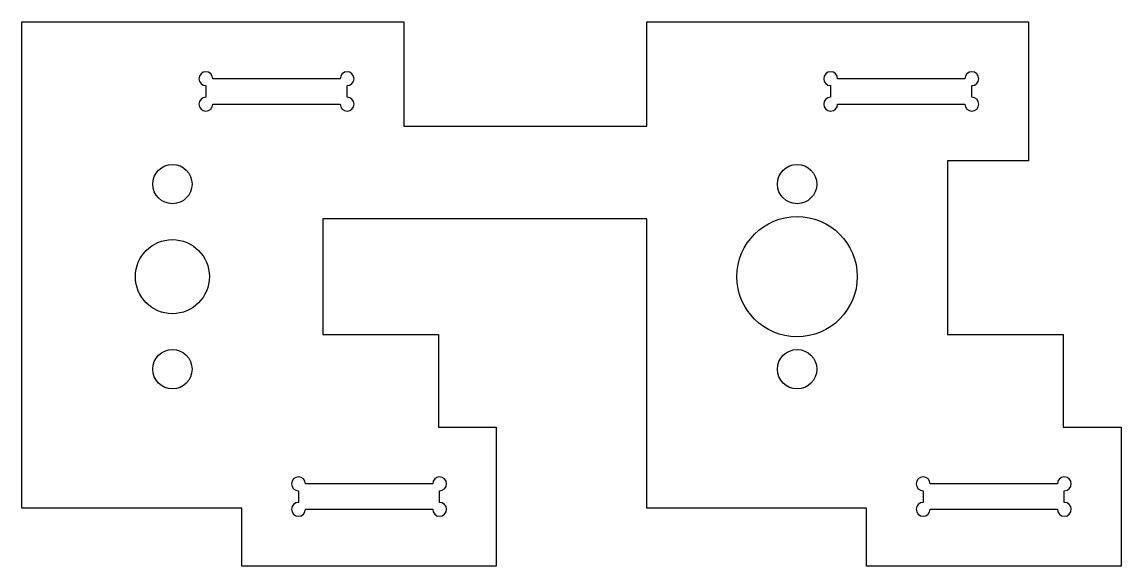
# Model space of a CAD drawing. Header units: millimetres. Extents: x 0 to 95, y 0 to 47.
import ezdxf

# ---------------------------------------------------------------- set-up
doc = ezdxf.new("R2010")
doc.units = ezdxf.units.MM

msp = doc.modelspace()

# ---------------------------------------------------------------- linework, layer by layer
for p, q in [((0, 5), (0, 47)), ((0, 47), (33, 47)), ((33, 47), (33, 38)), ((54, 38), (54, 47)), ((54, 47), (87, 47)), ((87, 47), (87, 35)), ((27.5, 42.1), (16.5, 42.1)), ((81.5, 42.1), (70.5, 42.1)), ((15.9, 41.5), (15.9, 40.5)), ((28.1, 40.5), (28.1, 41.5)), ((69.9, 41.5), (69.9, 40.5)), ((82.1, 40.5), (82.1, 41.5)), ((16.5, 39.9), (27.5, 39.9)), ((70.5, 39.9), (81.5, 39.9)), ((33, 38), (54, 38)), ((87, 35), (80, 35)), ((80, 35), (80, 20)), ((54, 30), (26, 30)), ((26, 30), (26, 20)), ((54, 5), (54, 30)), ((26, 20), (36, 20)), ((36, 20), (36, 12)), ((80, 20), (90, 20)), ((90, 20), (90, 12)), ((36, 12), (41, 12)), ((41, 12), (41, 0)), ((90, 12), (95, 12)), ((95, 12), (95, 0)), ((35.5, 7.1), (24.5, 7.1)), ((89.5, 7.1), (78.5, 7.1)), ((23.9, 6.5), (23.9, 5.5)), ((36.1, 5.5), (36.1, 6.5)), ((77.9, 6.5), (77.9, 5.5)), ((90.1, 5.5), (90.1, 6.5)), ((19, 5), (0, 5)), ((19, 0), (19, 5)), ((24.5, 4.9), (35.5, 4.9)), ((73, 5), (54, 5)), ((73, 0), (73, 5)), ((78.5, 4.9), (89.5, 4.9)), ((41, 0), (19, 0)), ((95, 0), (73, 0))]:
    msp.add_line(p, q)
for centre, radius in [((13, 33), 1.7), ((67, 33), 1.7), ((67, 25), 5.2), ((13, 25), 3.2), ((13, 17), 1.7), ((67, 17), 1.7)]:
    msp.add_circle(centre, radius)
for centre, start, end in [((15.9, 42.1), 360, 630), ((28.1, 42.1), 270, 540), ((69.9, 42.1), 360, 630), ((82.1, 42.1), 270, 540), ((15.9, 39.9), 90, 360), ((28.1, 39.9), 180, 450), ((69.9, 39.9), 90, 360), ((82.1, 39.9), 180, 450), ((23.9, 7.1), 360, 630), ((36.1, 7.1), 270, 540), ((77.9, 7.1), 360, 630), ((90.1, 7.1), 270, 540), ((23.9, 4.9), 90, 360), ((36.1, 4.9), 180, 450), ((77.9, 4.9), 90, 360), ((90.1, 4.9), 180, 450)]:
    msp.add_arc(centre, 0.6, start, end)

doc.saveas('drawing.dxf')
